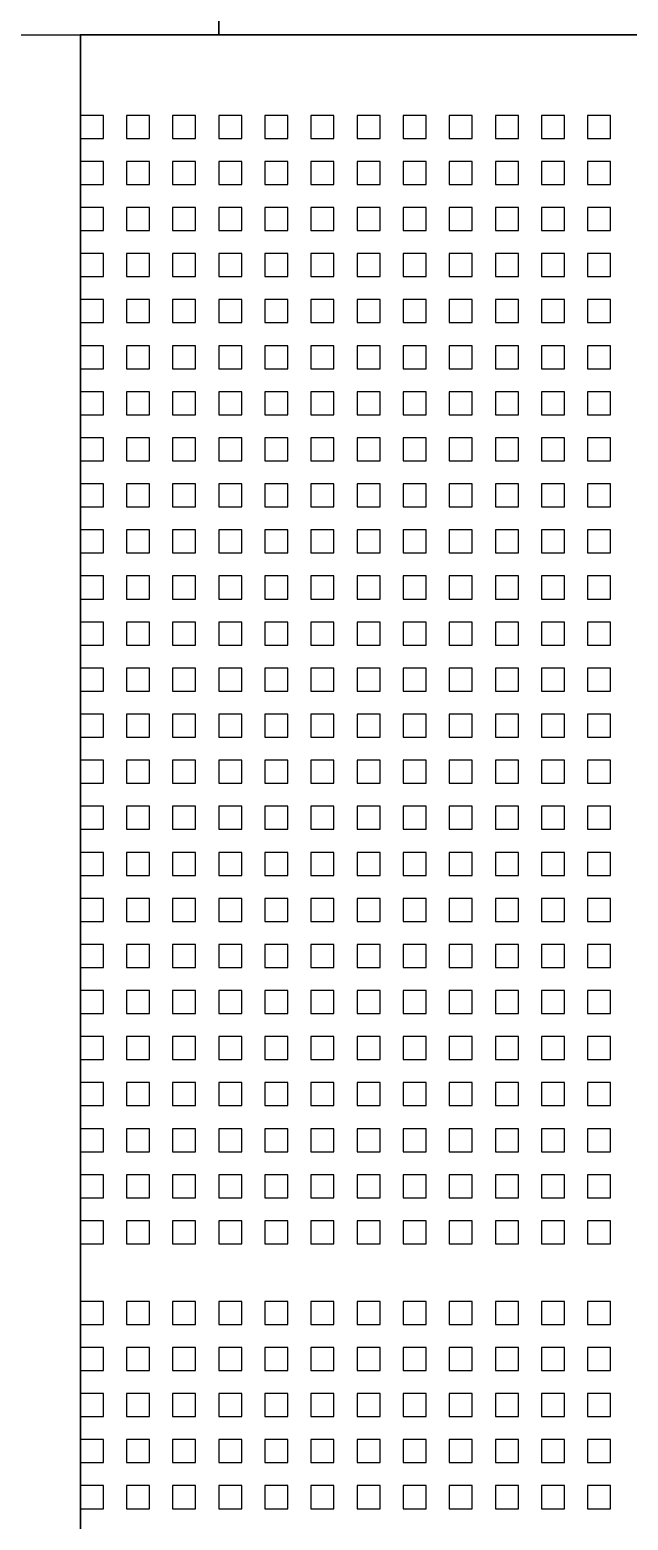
# Model space of a CAD drawing. Header units: millimetres. Extents: x 427 to 2444, y 137 to 817.
# Drawn here: x 1588.813 to 1588.839, y 289.1574 to 289.2222 of the extents above; entities that cross this region are included whole.
import ezdxf

# ---------------------------------------------------------------- set-up
doc = ezdxf.new("R2010")
doc.units = ezdxf.units.MM
for name, color, linetype in [('L10', 2, 'Continuous'), ('L114', 213, 'Continuous'), ('L241', 200, 'Continuous'), ('L31', 1, 'Continuous'), ('L70', 190, 'Continuous'), ('L72', 70, 'Continuous'), ('L73', 110, 'Continuous'), ('L74', 230, 'Continuous'), ('L75', 30, 'Continuous'), ('L76', 131, 'Continuous'), ('L98', 150, 'Continuous')]:
    doc.layers.add(name, color=color, linetype=linetype)

# ---------------------------------------------------------------- blocks, each defined once
blk = doc.blocks.new('HX8394_F_PAD')
at = {"layer": 'L10'}
blk.add_lwpolyline([(13.655998, 0.318498), (13.655998, 0.396502), (13.756002, 0.396502), (13.756002, 0.318498), (13.655998, 0.318498)], close=True, dxfattribs=at)
at = {"layer": 'L241'}
blk.add_lwpolyline([(13.656, 0.3185), (13.656, 0.3965), (13.756, 0.3965), (13.756, 0.3185), (13.656, 0.3185)], close=True, dxfattribs=at)
at = {"layer": 'L70'}
blk.add_lwpolyline([(13.656, 0.3185), (13.656, 0.3965), (13.756, 0.3965), (13.756, 0.3185), (13.656, 0.3185)], close=True, dxfattribs=at)
at = {"layer": 'L72'}
blk.add_lwpolyline([(13.656, 0.3185), (13.656, 0.3965), (13.756, 0.3965), (13.756, 0.3185), (13.656, 0.3185)], close=True, dxfattribs=at)
at = {"layer": 'L73'}
blk.add_lwpolyline([(13.656, 0.3185), (13.656, 0.3965), (13.756, 0.3965), (13.756, 0.3185), (13.656, 0.3185)], close=True, dxfattribs=at)
at = {"layer": 'L74'}
blk.add_lwpolyline([(13.656, 0.3185), (13.656, 0.3965), (13.756, 0.3965), (13.756, 0.3185), (13.656, 0.3185)], close=True, dxfattribs=at)
at = {"layer": 'L75'}
blk.add_lwpolyline([(13.656, 0.3185), (13.656, 0.3965), (13.756, 0.3965), (13.756, 0.3185), (13.656, 0.3185)], close=True, dxfattribs=at)
at = {"layer": 'L76'}
blk.add_lwpolyline([(13.656, 0.3185), (13.656, 0.3965), (13.756, 0.3965), (13.756, 0.3185), (13.656, 0.3185)], close=True, dxfattribs=at)
at = {"layer": 'L98'}
blk.add_lwpolyline([(13.655999, 0.318499), (13.655999, 0.396501), (13.756001, 0.396501), (13.756001, 0.318499), (13.655999, 0.318499)], close=True, dxfattribs=at)
blk = doc.blocks.new('AL_MARK_AUO')
at = {"layer": 'L31'}
for points in [[(0.077, 0.1605), (0.077, 0.1615), (0.078, 0.1615), (0.078, 0.1605), (0.077, 0.1605)], [(0.079, 0.1605), (0.079, 0.1615), (0.08, 0.1615), (0.08, 0.1605), (0.079, 0.1605)], [(0.081, 0.1605), (0.081, 0.1615), (0.082, 0.1615), (0.082, 0.1605), (0.081, 0.1605)], [(0.083, 0.1605), (0.083, 0.1615), (0.084, 0.1615), (0.084, 0.1605), (0.083, 0.1605)], [(0.085, 0.1605), (0.085, 0.1615), (0.086, 0.1615), (0.086, 0.1605), (0.085, 0.1605)], [(0.087, 0.1605), (0.087, 0.1615), (0.088, 0.1615), (0.088, 0.1605), (0.087, 0.1605)], [(0.089, 0.1605), (0.089, 0.1615), (0.09, 0.1615), (0.09, 0.1605), (0.089, 0.1605)], [(0.091, 0.1605), (0.091, 0.1615), (0.092, 0.1615), (0.092, 0.1605), (0.091, 0.1605)], [(0.093, 0.1605), (0.093, 0.1615), (0.094, 0.1615), (0.094, 0.1605), (0.093, 0.1605)], [(0.095, 0.1605), (0.095, 0.1615), (0.096, 0.1615), (0.096, 0.1605), (0.095, 0.1605)], [(0.097, 0.1605), (0.097, 0.1615), (0.098, 0.1615), (0.098, 0.1605), (0.097, 0.1605)], [(0.099, 0.1605), (0.099, 0.1615), (0.1, 0.1615), (0.1, 0.1605), (0.099, 0.1605)], [(0.077, 0.1585), (0.077, 0.1595), (0.078, 0.1595), (0.078, 0.1585), (0.077, 0.1585)], [(0.079, 0.1585), (0.079, 0.1595), (0.08, 0.1595), (0.08, 0.1585), (0.079, 0.1585)], [(0.081, 0.1585), (0.081, 0.1595), (0.082, 0.1595), (0.082, 0.1585), (0.081, 0.1585)], [(0.083, 0.1585), (0.083, 0.1595), (0.084, 0.1595), (0.084, 0.1585), (0.083, 0.1585)], [(0.085, 0.1585), (0.085, 0.1595), (0.086, 0.1595), (0.086, 0.1585), (0.085, 0.1585)], [(0.087, 0.1585), (0.087, 0.1595), (0.088, 0.1595), (0.088, 0.1585), (0.087, 0.1585)], [(0.089, 0.1585), (0.089, 0.1595), (0.09, 0.1595), (0.09, 0.1585), (0.089, 0.1585)], [(0.091, 0.1585), (0.091, 0.1595), (0.092, 0.1595), (0.092, 0.1585), (0.091, 0.1585)], [(0.093, 0.1585), (0.093, 0.1595), (0.094, 0.1595), (0.094, 0.1585), (0.093, 0.1585)], [(0.095, 0.1585), (0.095, 0.1595), (0.096, 0.1595), (0.096, 0.1585), (0.095, 0.1585)], [(0.097, 0.1585), (0.097, 0.1595), (0.098, 0.1595), (0.098, 0.1585), (0.097, 0.1585)], [(0.099, 0.1585), (0.099, 0.1595), (0.1, 0.1595), (0.1, 0.1585), (0.099, 0.1585)], [(0.077, 0.1565), (0.077, 0.1575), (0.078, 0.1575), (0.078, 0.1565), (0.077, 0.1565)], [(0.079, 0.1565), (0.079, 0.1575), (0.08, 0.1575), (0.08, 0.1565), (0.079, 0.1565)], [(0.081, 0.1565), (0.081, 0.1575), (0.082, 0.1575), (0.082, 0.1565), (0.081, 0.1565)], [(0.083, 0.1565), (0.083, 0.1575), (0.084, 0.1575), (0.084, 0.1565), (0.083, 0.1565)], [(0.085, 0.1565), (0.085, 0.1575), (0.086, 0.1575), (0.086, 0.1565), (0.085, 0.1565)], [(0.087, 0.1565), (0.087, 0.1575), (0.088, 0.1575), (0.088, 0.1565), (0.087, 0.1565)], [(0.089, 0.1565), (0.089, 0.1575), (0.09, 0.1575), (0.09, 0.1565), (0.089, 0.1565)], [(0.091, 0.1565), (0.091, 0.1575), (0.092, 0.1575), (0.092, 0.1565), (0.091, 0.1565)], [(0.093, 0.1565), (0.093, 0.1575), (0.094, 0.1575), (0.094, 0.1565), (0.093, 0.1565)], [(0.095, 0.1565), (0.095, 0.1575), (0.096, 0.1575), (0.096, 0.1565), (0.095, 0.1565)], [(0.097, 0.1565), (0.097, 0.1575), (0.098, 0.1575), (0.098, 0.1565), (0.097, 0.1565)], [(0.099, 0.1565), (0.099, 0.1575), (0.1, 0.1575), (0.1, 0.1565), (0.099, 0.1565)], [(0.077, 0.1545), (0.077, 0.1555), (0.078, 0.1555), (0.078, 0.1545), (0.077, 0.1545)], [(0.079, 0.1545), (0.079, 0.1555), (0.08, 0.1555), (0.08, 0.1545), (0.079, 0.1545)], [(0.081, 0.1545), (0.081, 0.1555), (0.082, 0.1555), (0.082, 0.1545), (0.081, 0.1545)], [(0.083, 0.1545), (0.083, 0.1555), (0.084, 0.1555), (0.084, 0.1545), (0.083, 0.1545)], [(0.085, 0.1545), (0.085, 0.1555), (0.086, 0.1555), (0.086, 0.1545), (0.085, 0.1545)], [(0.087, 0.1545), (0.087, 0.1555), (0.088, 0.1555), (0.088, 0.1545), (0.087, 0.1545)], [(0.089, 0.1545), (0.089, 0.1555), (0.09, 0.1555), (0.09, 0.1545), (0.089, 0.1545)], [(0.091, 0.1545), (0.091, 0.1555), (0.092, 0.1555), (0.092, 0.1545), (0.091, 0.1545)], [(0.093, 0.1545), (0.093, 0.1555), (0.094, 0.1555), (0.094, 0.1545), (0.093, 0.1545)], [(0.095, 0.1545), (0.095, 0.1555), (0.096, 0.1555), (0.096, 0.1545), (0.095, 0.1545)], [(0.097, 0.1545), (0.097, 0.1555), (0.098, 0.1555), (0.098, 0.1545), (0.097, 0.1545)], [(0.099, 0.1545), (0.099, 0.1555), (0.1, 0.1555), (0.1, 0.1545), (0.099, 0.1545)], [(0.077, 0.1525), (0.077, 0.1535), (0.078, 0.1535), (0.078, 0.1525), (0.077, 0.1525)], [(0.079, 0.1525), (0.079, 0.1535), (0.08, 0.1535), (0.08, 0.1525), (0.079, 0.1525)], [(0.081, 0.1525), (0.081, 0.1535), (0.082, 0.1535), (0.082, 0.1525), (0.081, 0.1525)], [(0.083, 0.1525), (0.083, 0.1535), (0.084, 0.1535), (0.084, 0.1525), (0.083, 0.1525)], [(0.085, 0.1525), (0.085, 0.1535), (0.086, 0.1535), (0.086, 0.1525), (0.085, 0.1525)], [(0.087, 0.1525), (0.087, 0.1535), (0.088, 0.1535), (0.088, 0.1525), (0.087, 0.1525)], [(0.089, 0.1525), (0.089, 0.1535), (0.09, 0.1535), (0.09, 0.1525), (0.089, 0.1525)], [(0.091, 0.1525), (0.091, 0.1535), (0.092, 0.1535), (0.092, 0.1525), (0.091, 0.1525)], [(0.093, 0.1525), (0.093, 0.1535), (0.094, 0.1535), (0.094, 0.1525), (0.093, 0.1525)], [(0.095, 0.1525), (0.095, 0.1535), (0.096, 0.1535), (0.096, 0.1525), (0.095, 0.1525)], [(0.097, 0.1525), (0.097, 0.1535), (0.098, 0.1535), (0.098, 0.1525), (0.097, 0.1525)], [(0.099, 0.1525), (0.099, 0.1535), (0.1, 0.1535), (0.1, 0.1525), (0.099, 0.1525)], [(0.077, 0.1505), (0.077, 0.1515), (0.078, 0.1515), (0.078, 0.1505), (0.077, 0.1505)], [(0.079, 0.1505), (0.079, 0.1515), (0.08, 0.1515), (0.08, 0.1505), (0.079, 0.1505)], [(0.081, 0.1505), (0.081, 0.1515), (0.082, 0.1515), (0.082, 0.1505), (0.081, 0.1505)], [(0.083, 0.1505), (0.083, 0.1515), (0.084, 0.1515), (0.084, 0.1505), (0.083, 0.1505)], [(0.085, 0.1505), (0.085, 0.1515), (0.086, 0.1515), (0.086, 0.1505), (0.085, 0.1505)], [(0.087, 0.1505), (0.087, 0.1515), (0.088, 0.1515), (0.088, 0.1505), (0.087, 0.1505)], [(0.089, 0.1505), (0.089, 0.1515), (0.09, 0.1515), (0.09, 0.1505), (0.089, 0.1505)], [(0.091, 0.1505), (0.091, 0.1515), (0.092, 0.1515), (0.092, 0.1505), (0.091, 0.1505)], [(0.093, 0.1505), (0.093, 0.1515), (0.094, 0.1515), (0.094, 0.1505), (0.093, 0.1505)], [(0.095, 0.1505), (0.095, 0.1515), (0.096, 0.1515), (0.096, 0.1505), (0.095, 0.1505)], [(0.097, 0.1505), (0.097, 0.1515), (0.098, 0.1515), (0.098, 0.1505), (0.097, 0.1505)], [(0.099, 0.1505), (0.099, 0.1515), (0.1, 0.1515), (0.1, 0.1505), (0.099, 0.1505)], [(0.077, 0.1485), (0.077, 0.1495), (0.078, 0.1495), (0.078, 0.1485), (0.077, 0.1485)], [(0.079, 0.1485), (0.079, 0.1495), (0.08, 0.1495), (0.08, 0.1485), (0.079, 0.1485)], [(0.081, 0.1485), (0.081, 0.1495), (0.082, 0.1495), (0.082, 0.1485), (0.081, 0.1485)], [(0.083, 0.1485), (0.083, 0.1495), (0.084, 0.1495), (0.084, 0.1485), (0.083, 0.1485)], [(0.085, 0.1485), (0.085, 0.1495), (0.086, 0.1495), (0.086, 0.1485), (0.085, 0.1485)], [(0.087, 0.1485), (0.087, 0.1495), (0.088, 0.1495), (0.088, 0.1485), (0.087, 0.1485)], [(0.089, 0.1485), (0.089, 0.1495), (0.09, 0.1495), (0.09, 0.1485), (0.089, 0.1485)], [(0.091, 0.1485), (0.091, 0.1495), (0.092, 0.1495), (0.092, 0.1485), (0.091, 0.1485)], [(0.093, 0.1485), (0.093, 0.1495), (0.094, 0.1495), (0.094, 0.1485), (0.093, 0.1485)], [(0.095, 0.1485), (0.095, 0.1495), (0.096, 0.1495), (0.096, 0.1485), (0.095, 0.1485)], [(0.097, 0.1485), (0.097, 0.1495), (0.098, 0.1495), (0.098, 0.1485), (0.097, 0.1485)], [(0.099, 0.1485), (0.099, 0.1495), (0.1, 0.1495), (0.1, 0.1485), (0.099, 0.1485)], [(0.077, 0.1465), (0.077, 0.1475), (0.078, 0.1475), (0.078, 0.1465), (0.077, 0.1465)], [(0.079, 0.1465), (0.079, 0.1475), (0.08, 0.1475), (0.08, 0.1465), (0.079, 0.1465)], [(0.081, 0.1465), (0.081, 0.1475), (0.082, 0.1475), (0.082, 0.1465), (0.081, 0.1465)], [(0.083, 0.1465), (0.083, 0.1475), (0.084, 0.1475), (0.084, 0.1465), (0.083, 0.1465)], [(0.085, 0.1465), (0.085, 0.1475), (0.086, 0.1475), (0.086, 0.1465), (0.085, 0.1465)], [(0.087, 0.1465), (0.087, 0.1475), (0.088, 0.1475), (0.088, 0.1465), (0.087, 0.1465)], [(0.089, 0.1465), (0.089, 0.1475), (0.09, 0.1475), (0.09, 0.1465), (0.089, 0.1465)], [(0.091, 0.1465), (0.091, 0.1475), (0.092, 0.1475), (0.092, 0.1465), (0.091, 0.1465)], [(0.093, 0.1465), (0.093, 0.1475), (0.094, 0.1475), (0.094, 0.1465), (0.093, 0.1465)], [(0.095, 0.1465), (0.095, 0.1475), (0.096, 0.1475), (0.096, 0.1465), (0.095, 0.1465)], [(0.097, 0.1465), (0.097, 0.1475), (0.098, 0.1475), (0.098, 0.1465), (0.097, 0.1465)], [(0.099, 0.1465), (0.099, 0.1475), (0.1, 0.1475), (0.1, 0.1465), (0.099, 0.1465)], [(0.077, 0.1445), (0.077, 0.1455), (0.078, 0.1455), (0.078, 0.1445), (0.077, 0.1445)], [(0.079, 0.1445), (0.079, 0.1455), (0.08, 0.1455), (0.08, 0.1445), (0.079, 0.1445)], [(0.081, 0.1445), (0.081, 0.1455), (0.082, 0.1455), (0.082, 0.1445), (0.081, 0.1445)], [(0.083, 0.1445), (0.083, 0.1455), (0.084, 0.1455), (0.084, 0.1445), (0.083, 0.1445)], [(0.085, 0.1445), (0.085, 0.1455), (0.086, 0.1455), (0.086, 0.1445), (0.085, 0.1445)], [(0.087, 0.1445), (0.087, 0.1455), (0.088, 0.1455), (0.088, 0.1445), (0.087, 0.1445)], [(0.089, 0.1445), (0.089, 0.1455), (0.09, 0.1455), (0.09, 0.1445), (0.089, 0.1445)], [(0.091, 0.1445), (0.091, 0.1455), (0.092, 0.1455), (0.092, 0.1445), (0.091, 0.1445)], [(0.093, 0.1445), (0.093, 0.1455), (0.094, 0.1455), (0.094, 0.1445), (0.093, 0.1445)], [(0.095, 0.1445), (0.095, 0.1455), (0.096, 0.1455), (0.096, 0.1445), (0.095, 0.1445)], [(0.097, 0.1445), (0.097, 0.1455), (0.098, 0.1455), (0.098, 0.1445), (0.097, 0.1445)], [(0.099, 0.1445), (0.099, 0.1455), (0.1, 0.1455), (0.1, 0.1445), (0.099, 0.1445)], [(0.077, 0.1425), (0.077, 0.1435), (0.078, 0.1435), (0.078, 0.1425), (0.077, 0.1425)], [(0.079, 0.1425), (0.079, 0.1435), (0.08, 0.1435), (0.08, 0.1425), (0.079, 0.1425)], [(0.081, 0.1425), (0.081, 0.1435), (0.082, 0.1435), (0.082, 0.1425), (0.081, 0.1425)], [(0.083, 0.1425), (0.083, 0.1435), (0.084, 0.1435), (0.084, 0.1425), (0.083, 0.1425)], [(0.085, 0.1425), (0.085, 0.1435), (0.086, 0.1435), (0.086, 0.1425), (0.085, 0.1425)], [(0.087, 0.1425), (0.087, 0.1435), (0.088, 0.1435), (0.088, 0.1425), (0.087, 0.1425)], [(0.089, 0.1425), (0.089, 0.1435), (0.09, 0.1435), (0.09, 0.1425), (0.089, 0.1425)], [(0.091, 0.1425), (0.091, 0.1435), (0.092, 0.1435), (0.092, 0.1425), (0.091, 0.1425)], [(0.093, 0.1425), (0.093, 0.1435), (0.094, 0.1435), (0.094, 0.1425), (0.093, 0.1425)], [(0.095, 0.1425), (0.095, 0.1435), (0.096, 0.1435), (0.096, 0.1425), (0.095, 0.1425)], [(0.097, 0.1425), (0.097, 0.1435), (0.098, 0.1435), (0.098, 0.1425), (0.097, 0.1425)], [(0.099, 0.1425), (0.099, 0.1435), (0.1, 0.1435), (0.1, 0.1425), (0.099, 0.1425)], [(0.077, 0.1405), (0.077, 0.1415), (0.078, 0.1415), (0.078, 0.1405), (0.077, 0.1405)], [(0.079, 0.1405), (0.079, 0.1415), (0.08, 0.1415), (0.08, 0.1405), (0.079, 0.1405)], [(0.081, 0.1405), (0.081, 0.1415), (0.082, 0.1415), (0.082, 0.1405), (0.081, 0.1405)], [(0.083, 0.1405), (0.083, 0.1415), (0.084, 0.1415), (0.084, 0.1405), (0.083, 0.1405)], [(0.085, 0.1405), (0.085, 0.1415), (0.086, 0.1415), (0.086, 0.1405), (0.085, 0.1405)], [(0.087, 0.1405), (0.087, 0.1415), (0.088, 0.1415), (0.088, 0.1405), (0.087, 0.1405)], [(0.089, 0.1405), (0.089, 0.1415), (0.09, 0.1415), (0.09, 0.1405), (0.089, 0.1405)], [(0.091, 0.1405), (0.091, 0.1415), (0.092, 0.1415), (0.092, 0.1405), (0.091, 0.1405)], [(0.093, 0.1405), (0.093, 0.1415), (0.094, 0.1415), (0.094, 0.1405), (0.093, 0.1405)], [(0.095, 0.1405), (0.095, 0.1415), (0.096, 0.1415), (0.096, 0.1405), (0.095, 0.1405)], [(0.097, 0.1405), (0.097, 0.1415), (0.098, 0.1415), (0.098, 0.1405), (0.097, 0.1405)], [(0.099, 0.1405), (0.099, 0.1415), (0.1, 0.1415), (0.1, 0.1405), (0.099, 0.1405)], [(0.077, 0.1385), (0.077, 0.1395), (0.078, 0.1395), (0.078, 0.1385), (0.077, 0.1385)], [(0.079, 0.1385), (0.079, 0.1395), (0.08, 0.1395), (0.08, 0.1385), (0.079, 0.1385)], [(0.081, 0.1385), (0.081, 0.1395), (0.082, 0.1395), (0.082, 0.1385), (0.081, 0.1385)], [(0.083, 0.1385), (0.083, 0.1395), (0.084, 0.1395), (0.084, 0.1385), (0.083, 0.1385)], [(0.085, 0.1385), (0.085, 0.1395), (0.086, 0.1395), (0.086, 0.1385), (0.085, 0.1385)], [(0.087, 0.1385), (0.087, 0.1395), (0.088, 0.1395), (0.088, 0.1385), (0.087, 0.1385)], [(0.089, 0.1385), (0.089, 0.1395), (0.09, 0.1395), (0.09, 0.1385), (0.089, 0.1385)], [(0.091, 0.1385), (0.091, 0.1395), (0.092, 0.1395), (0.092, 0.1385), (0.091, 0.1385)], [(0.093, 0.1385), (0.093, 0.1395), (0.094, 0.1395), (0.094, 0.1385), (0.093, 0.1385)], [(0.095, 0.1385), (0.095, 0.1395), (0.096, 0.1395), (0.096, 0.1385), (0.095, 0.1385)], [(0.097, 0.1385), (0.097, 0.1395), (0.098, 0.1395), (0.098, 0.1385), (0.097, 0.1385)], [(0.099, 0.1385), (0.099, 0.1395), (0.1, 0.1395), (0.1, 0.1385), (0.099, 0.1385)], [(0.077, 0.1365), (0.077, 0.1375), (0.078, 0.1375), (0.078, 0.1365), (0.077, 0.1365)], [(0.079, 0.1365), (0.079, 0.1375), (0.08, 0.1375), (0.08, 0.1365), (0.079, 0.1365)], [(0.081, 0.1365), (0.081, 0.1375), (0.082, 0.1375), (0.082, 0.1365), (0.081, 0.1365)], [(0.083, 0.1365), (0.083, 0.1375), (0.084, 0.1375), (0.084, 0.1365), (0.083, 0.1365)], [(0.085, 0.1365), (0.085, 0.1375), (0.086, 0.1375), (0.086, 0.1365), (0.085, 0.1365)], [(0.087, 0.1365), (0.087, 0.1375), (0.088, 0.1375), (0.088, 0.1365), (0.087, 0.1365)], [(0.089, 0.1365), (0.089, 0.1375), (0.09, 0.1375), (0.09, 0.1365), (0.089, 0.1365)], [(0.091, 0.1365), (0.091, 0.1375), (0.092, 0.1375), (0.092, 0.1365), (0.091, 0.1365)], [(0.093, 0.1365), (0.093, 0.1375), (0.094, 0.1375), (0.094, 0.1365), (0.093, 0.1365)], [(0.095, 0.1365), (0.095, 0.1375), (0.096, 0.1375), (0.096, 0.1365), (0.095, 0.1365)], [(0.097, 0.1365), (0.097, 0.1375), (0.098, 0.1375), (0.098, 0.1365), (0.097, 0.1365)], [(0.099, 0.1365), (0.099, 0.1375), (0.1, 0.1375), (0.1, 0.1365), (0.099, 0.1365)], [(0.077, 0.1345), (0.077, 0.1355), (0.078, 0.1355), (0.078, 0.1345), (0.077, 0.1345)], [(0.079, 0.1345), (0.079, 0.1355), (0.08, 0.1355), (0.08, 0.1345), (0.079, 0.1345)], [(0.081, 0.1345), (0.081, 0.1355), (0.082, 0.1355), (0.082, 0.1345), (0.081, 0.1345)], [(0.083, 0.1345), (0.083, 0.1355), (0.084, 0.1355), (0.084, 0.1345), (0.083, 0.1345)], [(0.085, 0.1345), (0.085, 0.1355), (0.086, 0.1355), (0.086, 0.1345), (0.085, 0.1345)], [(0.087, 0.1345), (0.087, 0.1355), (0.088, 0.1355), (0.088, 0.1345), (0.087, 0.1345)], [(0.089, 0.1345), (0.089, 0.1355), (0.09, 0.1355), (0.09, 0.1345), (0.089, 0.1345)], [(0.091, 0.1345), (0.091, 0.1355), (0.092, 0.1355), (0.092, 0.1345), (0.091, 0.1345)], [(0.093, 0.1345), (0.093, 0.1355), (0.094, 0.1355), (0.094, 0.1345), (0.093, 0.1345)], [(0.095, 0.1345), (0.095, 0.1355), (0.096, 0.1355), (0.096, 0.1345), (0.095, 0.1345)], [(0.097, 0.1345), (0.097, 0.1355), (0.098, 0.1355), (0.098, 0.1345), (0.097, 0.1345)], [(0.099, 0.1345), (0.099, 0.1355), (0.1, 0.1355), (0.1, 0.1345), (0.099, 0.1345)], [(0.077, 0.1325), (0.077, 0.1335), (0.078, 0.1335), (0.078, 0.1325), (0.077, 0.1325)], [(0.079, 0.1325), (0.079, 0.1335), (0.08, 0.1335), (0.08, 0.1325), (0.079, 0.1325)], [(0.081, 0.1325), (0.081, 0.1335), (0.082, 0.1335), (0.082, 0.1325), (0.081, 0.1325)], [(0.083, 0.1325), (0.083, 0.1335), (0.084, 0.1335), (0.084, 0.1325), (0.083, 0.1325)], [(0.085, 0.1325), (0.085, 0.1335), (0.086, 0.1335), (0.086, 0.1325), (0.085, 0.1325)], [(0.087, 0.1325), (0.087, 0.1335), (0.088, 0.1335), (0.088, 0.1325), (0.087, 0.1325)], [(0.089, 0.1325), (0.089, 0.1335), (0.09, 0.1335), (0.09, 0.1325), (0.089, 0.1325)], [(0.091, 0.1325), (0.091, 0.1335), (0.092, 0.1335), (0.092, 0.1325), (0.091, 0.1325)], [(0.093, 0.1325), (0.093, 0.1335), (0.094, 0.1335), (0.094, 0.1325), (0.093, 0.1325)], [(0.095, 0.1325), (0.095, 0.1335), (0.096, 0.1335), (0.096, 0.1325), (0.095, 0.1325)], [(0.097, 0.1325), (0.097, 0.1335), (0.098, 0.1335), (0.098, 0.1325), (0.097, 0.1325)], [(0.099, 0.1325), (0.099, 0.1335), (0.1, 0.1335), (0.1, 0.1325), (0.099, 0.1325)], [(0.077, 0.1305), (0.077, 0.1315), (0.078, 0.1315), (0.078, 0.1305), (0.077, 0.1305)], [(0.079, 0.1305), (0.079, 0.1315), (0.08, 0.1315), (0.08, 0.1305), (0.079, 0.1305)], [(0.081, 0.1305), (0.081, 0.1315), (0.082, 0.1315), (0.082, 0.1305), (0.081, 0.1305)], [(0.083, 0.1305), (0.083, 0.1315), (0.084, 0.1315), (0.084, 0.1305), (0.083, 0.1305)], [(0.085, 0.1305), (0.085, 0.1315), (0.086, 0.1315), (0.086, 0.1305), (0.085, 0.1305)], [(0.087, 0.1305), (0.087, 0.1315), (0.088, 0.1315), (0.088, 0.1305), (0.087, 0.1305)], [(0.089, 0.1305), (0.089, 0.1315), (0.09, 0.1315), (0.09, 0.1305), (0.089, 0.1305)], [(0.091, 0.1305), (0.091, 0.1315), (0.092, 0.1315), (0.092, 0.1305), (0.091, 0.1305)], [(0.093, 0.1305), (0.093, 0.1315), (0.094, 0.1315), (0.094, 0.1305), (0.093, 0.1305)], [(0.095, 0.1305), (0.095, 0.1315), (0.096, 0.1315), (0.096, 0.1305), (0.095, 0.1305)], [(0.097, 0.1305), (0.097, 0.1315), (0.098, 0.1315), (0.098, 0.1305), (0.097, 0.1305)], [(0.099, 0.1305), (0.099, 0.1315), (0.1, 0.1315), (0.1, 0.1305), (0.099, 0.1305)], [(0.077, 0.1285), (0.077, 0.1295), (0.078, 0.1295), (0.078, 0.1285), (0.077, 0.1285)], [(0.079, 0.1285), (0.079, 0.1295), (0.08, 0.1295), (0.08, 0.1285), (0.079, 0.1285)], [(0.081, 0.1285), (0.081, 0.1295), (0.082, 0.1295), (0.082, 0.1285), (0.081, 0.1285)], [(0.083, 0.1285), (0.083, 0.1295), (0.084, 0.1295), (0.084, 0.1285), (0.083, 0.1285)], [(0.085, 0.1285), (0.085, 0.1295), (0.086, 0.1295), (0.086, 0.1285), (0.085, 0.1285)], [(0.087, 0.1285), (0.087, 0.1295), (0.088, 0.1295), (0.088, 0.1285), (0.087, 0.1285)], [(0.089, 0.1285), (0.089, 0.1295), (0.09, 0.1295), (0.09, 0.1285), (0.089, 0.1285)], [(0.091, 0.1285), (0.091, 0.1295), (0.092, 0.1295), (0.092, 0.1285), (0.091, 0.1285)], [(0.093, 0.1285), (0.093, 0.1295), (0.094, 0.1295), (0.094, 0.1285), (0.093, 0.1285)], [(0.095, 0.1285), (0.095, 0.1295), (0.096, 0.1295), (0.096, 0.1285), (0.095, 0.1285)], [(0.097, 0.1285), (0.097, 0.1295), (0.098, 0.1295), (0.098, 0.1285), (0.097, 0.1285)], [(0.099, 0.1285), (0.099, 0.1295), (0.1, 0.1295), (0.1, 0.1285), (0.099, 0.1285)], [(0.077, 0.1265), (0.077, 0.1275), (0.078, 0.1275), (0.078, 0.1265), (0.077, 0.1265)], [(0.079, 0.1265), (0.079, 0.1275), (0.08, 0.1275), (0.08, 0.1265), (0.079, 0.1265)], [(0.081, 0.1265), (0.081, 0.1275), (0.082, 0.1275), (0.082, 0.1265), (0.081, 0.1265)], [(0.083, 0.1265), (0.083, 0.1275), (0.084, 0.1275), (0.084, 0.1265), (0.083, 0.1265)], [(0.085, 0.1265), (0.085, 0.1275), (0.086, 0.1275), (0.086, 0.1265), (0.085, 0.1265)], [(0.087, 0.1265), (0.087, 0.1275), (0.088, 0.1275), (0.088, 0.1265), (0.087, 0.1265)], [(0.089, 0.1265), (0.089, 0.1275), (0.09, 0.1275), (0.09, 0.1265), (0.089, 0.1265)], [(0.091, 0.1265), (0.091, 0.1275), (0.092, 0.1275), (0.092, 0.1265), (0.091, 0.1265)], [(0.093, 0.1265), (0.093, 0.1275), (0.094, 0.1275), (0.094, 0.1265), (0.093, 0.1265)], [(0.095, 0.1265), (0.095, 0.1275), (0.096, 0.1275), (0.096, 0.1265), (0.095, 0.1265)], [(0.097, 0.1265), (0.097, 0.1275), (0.098, 0.1275), (0.098, 0.1265), (0.097, 0.1265)], [(0.099, 0.1265), (0.099, 0.1275), (0.1, 0.1275), (0.1, 0.1265), (0.099, 0.1265)], [(0.077, 0.1245), (0.077, 0.1255), (0.078, 0.1255), (0.078, 0.1245), (0.077, 0.1245)], [(0.079, 0.1245), (0.079, 0.1255), (0.08, 0.1255), (0.08, 0.1245), (0.079, 0.1245)], [(0.081, 0.1245), (0.081, 0.1255), (0.082, 0.1255), (0.082, 0.1245), (0.081, 0.1245)], [(0.083, 0.1245), (0.083, 0.1255), (0.084, 0.1255), (0.084, 0.1245), (0.083, 0.1245)], [(0.085, 0.1245), (0.085, 0.1255), (0.086, 0.1255), (0.086, 0.1245), (0.085, 0.1245)], [(0.087, 0.1245), (0.087, 0.1255), (0.088, 0.1255), (0.088, 0.1245), (0.087, 0.1245)], [(0.089, 0.1245), (0.089, 0.1255), (0.09, 0.1255), (0.09, 0.1245), (0.089, 0.1245)], [(0.091, 0.1245), (0.091, 0.1255), (0.092, 0.1255), (0.092, 0.1245), (0.091, 0.1245)], [(0.093, 0.1245), (0.093, 0.1255), (0.094, 0.1255), (0.094, 0.1245), (0.093, 0.1245)], [(0.095, 0.1245), (0.095, 0.1255), (0.096, 0.1255), (0.096, 0.1245), (0.095, 0.1245)], [(0.097, 0.1245), (0.097, 0.1255), (0.098, 0.1255), (0.098, 0.1245), (0.097, 0.1245)], [(0.099, 0.1245), (0.099, 0.1255), (0.1, 0.1255), (0.1, 0.1245), (0.099, 0.1245)], [(0.077, 0.1225), (0.077, 0.1235), (0.078, 0.1235), (0.078, 0.1225), (0.077, 0.1225)], [(0.079, 0.1225), (0.079, 0.1235), (0.08, 0.1235), (0.08, 0.1225), (0.079, 0.1225)], [(0.081, 0.1225), (0.081, 0.1235), (0.082, 0.1235), (0.082, 0.1225), (0.081, 0.1225)], [(0.083, 0.1225), (0.083, 0.1235), (0.084, 0.1235), (0.084, 0.1225), (0.083, 0.1225)], [(0.085, 0.1225), (0.085, 0.1235), (0.086, 0.1235), (0.086, 0.1225), (0.085, 0.1225)], [(0.087, 0.1225), (0.087, 0.1235), (0.088, 0.1235), (0.088, 0.1225), (0.087, 0.1225)], [(0.089, 0.1225), (0.089, 0.1235), (0.09, 0.1235), (0.09, 0.1225), (0.089, 0.1225)], [(0.091, 0.1225), (0.091, 0.1235), (0.092, 0.1235), (0.092, 0.1225), (0.091, 0.1225)], [(0.093, 0.1225), (0.093, 0.1235), (0.094, 0.1235), (0.094, 0.1225), (0.093, 0.1225)], [(0.095, 0.1225), (0.095, 0.1235), (0.096, 0.1235), (0.096, 0.1225), (0.095, 0.1225)], [(0.097, 0.1225), (0.097, 0.1235), (0.098, 0.1235), (0.098, 0.1225), (0.097, 0.1225)], [(0.099, 0.1225), (0.099, 0.1235), (0.1, 0.1235), (0.1, 0.1225), (0.099, 0.1225)], [(0.077, 0.1205), (0.077, 0.1215), (0.078, 0.1215), (0.078, 0.1205), (0.077, 0.1205)], [(0.079, 0.1205), (0.079, 0.1215), (0.08, 0.1215), (0.08, 0.1205), (0.079, 0.1205)], [(0.081, 0.1205), (0.081, 0.1215), (0.082, 0.1215), (0.082, 0.1205), (0.081, 0.1205)], [(0.083, 0.1205), (0.083, 0.1215), (0.084, 0.1215), (0.084, 0.1205), (0.083, 0.1205)], [(0.085, 0.1205), (0.085, 0.1215), (0.086, 0.1215), (0.086, 0.1205), (0.085, 0.1205)], [(0.087, 0.1205), (0.087, 0.1215), (0.088, 0.1215), (0.088, 0.1205), (0.087, 0.1205)], [(0.089, 0.1205), (0.089, 0.1215), (0.09, 0.1215), (0.09, 0.1205), (0.089, 0.1205)], [(0.091, 0.1205), (0.091, 0.1215), (0.092, 0.1215), (0.092, 0.1205), (0.091, 0.1205)], [(0.093, 0.1205), (0.093, 0.1215), (0.094, 0.1215), (0.094, 0.1205), (0.093, 0.1205)], [(0.095, 0.1205), (0.095, 0.1215), (0.096, 0.1215), (0.096, 0.1205), (0.095, 0.1205)], [(0.097, 0.1205), (0.097, 0.1215), (0.098, 0.1215), (0.098, 0.1205), (0.097, 0.1205)], [(0.099, 0.1205), (0.099, 0.1215), (0.1, 0.1215), (0.1, 0.1205), (0.099, 0.1205)], [(0.077, 0.1185), (0.077, 0.1195), (0.078, 0.1195), (0.078, 0.1185), (0.077, 0.1185)], [(0.079, 0.1185), (0.079, 0.1195), (0.08, 0.1195), (0.08, 0.1185), (0.079, 0.1185)], [(0.081, 0.1185), (0.081, 0.1195), (0.082, 0.1195), (0.082, 0.1185), (0.081, 0.1185)], [(0.083, 0.1185), (0.083, 0.1195), (0.084, 0.1195), (0.084, 0.1185), (0.083, 0.1185)], [(0.085, 0.1185), (0.085, 0.1195), (0.086, 0.1195), (0.086, 0.1185), (0.085, 0.1185)], [(0.087, 0.1185), (0.087, 0.1195), (0.088, 0.1195), (0.088, 0.1185), (0.087, 0.1185)], [(0.089, 0.1185), (0.089, 0.1195), (0.09, 0.1195), (0.09, 0.1185), (0.089, 0.1185)], [(0.091, 0.1185), (0.091, 0.1195), (0.092, 0.1195), (0.092, 0.1185), (0.091, 0.1185)], [(0.093, 0.1185), (0.093, 0.1195), (0.094, 0.1195), (0.094, 0.1185), (0.093, 0.1185)], [(0.095, 0.1185), (0.095, 0.1195), (0.096, 0.1195), (0.096, 0.1185), (0.095, 0.1185)], [(0.097, 0.1185), (0.097, 0.1195), (0.098, 0.1195), (0.098, 0.1185), (0.097, 0.1185)], [(0.099, 0.1185), (0.099, 0.1195), (0.1, 0.1195), (0.1, 0.1185), (0.099, 0.1185)], [(0.077, 0.1165), (0.077, 0.1175), (0.078, 0.1175), (0.078, 0.1165), (0.077, 0.1165)], [(0.079, 0.1165), (0.079, 0.1175), (0.08, 0.1175), (0.08, 0.1165), (0.079, 0.1165)], [(0.081, 0.1165), (0.081, 0.1175), (0.082, 0.1175), (0.082, 0.1165), (0.081, 0.1165)], [(0.083, 0.1165), (0.083, 0.1175), (0.084, 0.1175), (0.084, 0.1165), (0.083, 0.1165)], [(0.085, 0.1165), (0.085, 0.1175), (0.086, 0.1175), (0.086, 0.1165), (0.085, 0.1165)], [(0.087, 0.1165), (0.087, 0.1175), (0.088, 0.1175), (0.088, 0.1165), (0.087, 0.1165)], [(0.089, 0.1165), (0.089, 0.1175), (0.09, 0.1175), (0.09, 0.1165), (0.089, 0.1165)], [(0.091, 0.1165), (0.091, 0.1175), (0.092, 0.1175), (0.092, 0.1165), (0.091, 0.1165)], [(0.093, 0.1165), (0.093, 0.1175), (0.094, 0.1175), (0.094, 0.1165), (0.093, 0.1165)], [(0.095, 0.1165), (0.095, 0.1175), (0.096, 0.1175), (0.096, 0.1165), (0.095, 0.1165)], [(0.097, 0.1165), (0.097, 0.1175), (0.098, 0.1175), (0.098, 0.1165), (0.097, 0.1165)], [(0.099, 0.1165), (0.099, 0.1175), (0.1, 0.1175), (0.1, 0.1165), (0.099, 0.1165)], [(0.077, 0.1145), (0.077, 0.1155), (0.078, 0.1155), (0.078, 0.1145), (0.077, 0.1145)], [(0.079, 0.1145), (0.079, 0.1155), (0.08, 0.1155), (0.08, 0.1145), (0.079, 0.1145)], [(0.081, 0.1145), (0.081, 0.1155), (0.082, 0.1155), (0.082, 0.1145), (0.081, 0.1145)], [(0.083, 0.1145), (0.083, 0.1155), (0.084, 0.1155), (0.084, 0.1145), (0.083, 0.1145)], [(0.085, 0.1145), (0.085, 0.1155), (0.086, 0.1155), (0.086, 0.1145), (0.085, 0.1145)], [(0.087, 0.1145), (0.087, 0.1155), (0.088, 0.1155), (0.088, 0.1145), (0.087, 0.1145)], [(0.089, 0.1145), (0.089, 0.1155), (0.09, 0.1155), (0.09, 0.1145), (0.089, 0.1145)], [(0.091, 0.1145), (0.091, 0.1155), (0.092, 0.1155), (0.092, 0.1145), (0.091, 0.1145)], [(0.093, 0.1145), (0.093, 0.1155), (0.094, 0.1155), (0.094, 0.1145), (0.093, 0.1145)], [(0.095, 0.1145), (0.095, 0.1155), (0.096, 0.1155), (0.096, 0.1145), (0.095, 0.1145)], [(0.097, 0.1145), (0.097, 0.1155), (0.098, 0.1155), (0.098, 0.1145), (0.097, 0.1145)], [(0.099, 0.1145), (0.099, 0.1155), (0.1, 0.1155), (0.1, 0.1145), (0.099, 0.1145)], [(0.077, 0.1125), (0.077, 0.1135), (0.078, 0.1135), (0.078, 0.1125), (0.077, 0.1125)], [(0.079, 0.1125), (0.079, 0.1135), (0.08, 0.1135), (0.08, 0.1125), (0.079, 0.1125)], [(0.081, 0.1125), (0.081, 0.1135), (0.082, 0.1135), (0.082, 0.1125), (0.081, 0.1125)], [(0.083, 0.1125), (0.083, 0.1135), (0.084, 0.1135), (0.084, 0.1125), (0.083, 0.1125)], [(0.085, 0.1125), (0.085, 0.1135), (0.086, 0.1135), (0.086, 0.1125), (0.085, 0.1125)], [(0.087, 0.1125), (0.087, 0.1135), (0.088, 0.1135), (0.088, 0.1125), (0.087, 0.1125)], [(0.089, 0.1125), (0.089, 0.1135), (0.09, 0.1135), (0.09, 0.1125), (0.089, 0.1125)], [(0.091, 0.1125), (0.091, 0.1135), (0.092, 0.1135), (0.092, 0.1125), (0.091, 0.1125)], [(0.093, 0.1125), (0.093, 0.1135), (0.094, 0.1135), (0.094, 0.1125), (0.093, 0.1125)], [(0.095, 0.1125), (0.095, 0.1135), (0.096, 0.1135), (0.096, 0.1125), (0.095, 0.1125)], [(0.097, 0.1125), (0.097, 0.1135), (0.098, 0.1135), (0.098, 0.1125), (0.097, 0.1125)], [(0.099, 0.1125), (0.099, 0.1135), (0.1, 0.1135), (0.1, 0.1125), (0.099, 0.1125)], [(0.077, 0.109), (0.077, 0.11), (0.078, 0.11), (0.078, 0.109), (0.077, 0.109)], [(0.079, 0.109), (0.079, 0.11), (0.08, 0.11), (0.08, 0.109), (0.079, 0.109)], [(0.081, 0.109), (0.081, 0.11), (0.082, 0.11), (0.082, 0.109), (0.081, 0.109)], [(0.083, 0.109), (0.083, 0.11), (0.084, 0.11), (0.084, 0.109), (0.083, 0.109)], [(0.085, 0.109), (0.085, 0.11), (0.086, 0.11), (0.086, 0.109), (0.085, 0.109)], [(0.087, 0.109), (0.087, 0.11), (0.088, 0.11), (0.088, 0.109), (0.087, 0.109)], [(0.089, 0.109), (0.089, 0.11), (0.09, 0.11), (0.09, 0.109), (0.089, 0.109)], [(0.091, 0.109), (0.091, 0.11), (0.092, 0.11), (0.092, 0.109), (0.091, 0.109)], [(0.093, 0.109), (0.093, 0.11), (0.094, 0.11), (0.094, 0.109), (0.093, 0.109)], [(0.095, 0.109), (0.095, 0.11), (0.096, 0.11), (0.096, 0.109), (0.095, 0.109)], [(0.097, 0.109), (0.097, 0.11), (0.098, 0.11), (0.098, 0.109), (0.097, 0.109)], [(0.099, 0.109), (0.099, 0.11), (0.1, 0.11), (0.1, 0.109), (0.099, 0.109)], [(0.077, 0.107), (0.077, 0.108), (0.078, 0.108), (0.078, 0.107), (0.077, 0.107)], [(0.079, 0.107), (0.079, 0.108), (0.08, 0.108), (0.08, 0.107), (0.079, 0.107)], [(0.081, 0.107), (0.081, 0.108), (0.082, 0.108), (0.082, 0.107), (0.081, 0.107)], [(0.083, 0.107), (0.083, 0.108), (0.084, 0.108), (0.084, 0.107), (0.083, 0.107)], [(0.085, 0.107), (0.085, 0.108), (0.086, 0.108), (0.086, 0.107), (0.085, 0.107)], [(0.087, 0.107), (0.087, 0.108), (0.088, 0.108), (0.088, 0.107), (0.087, 0.107)], [(0.089, 0.107), (0.089, 0.108), (0.09, 0.108), (0.09, 0.107), (0.089, 0.107)], [(0.091, 0.107), (0.091, 0.108), (0.092, 0.108), (0.092, 0.107), (0.091, 0.107)], [(0.093, 0.107), (0.093, 0.108), (0.094, 0.108), (0.094, 0.107), (0.093, 0.107)], [(0.095, 0.107), (0.095, 0.108), (0.096, 0.108), (0.096, 0.107), (0.095, 0.107)], [(0.097, 0.107), (0.097, 0.108), (0.098, 0.108), (0.098, 0.107), (0.097, 0.107)], [(0.099, 0.107), (0.099, 0.108), (0.1, 0.108), (0.1, 0.107), (0.099, 0.107)], [(0.077, 0.105), (0.077, 0.106), (0.078, 0.106), (0.078, 0.105), (0.077, 0.105)], [(0.079, 0.105), (0.079, 0.106), (0.08, 0.106), (0.08, 0.105), (0.079, 0.105)], [(0.081, 0.105), (0.081, 0.106), (0.082, 0.106), (0.082, 0.105), (0.081, 0.105)], [(0.083, 0.105), (0.083, 0.106), (0.084, 0.106), (0.084, 0.105), (0.083, 0.105)], [(0.085, 0.105), (0.085, 0.106), (0.086, 0.106), (0.086, 0.105), (0.085, 0.105)], [(0.087, 0.105), (0.087, 0.106), (0.088, 0.106), (0.088, 0.105), (0.087, 0.105)], [(0.089, 0.105), (0.089, 0.106), (0.09, 0.106), (0.09, 0.105), (0.089, 0.105)], [(0.091, 0.105), (0.091, 0.106), (0.092, 0.106), (0.092, 0.105), (0.091, 0.105)], [(0.093, 0.105), (0.093, 0.106), (0.094, 0.106), (0.094, 0.105), (0.093, 0.105)], [(0.095, 0.105), (0.095, 0.106), (0.096, 0.106), (0.096, 0.105), (0.095, 0.105)], [(0.097, 0.105), (0.097, 0.106), (0.098, 0.106), (0.098, 0.105), (0.097, 0.105)], [(0.099, 0.105), (0.099, 0.106), (0.1, 0.106), (0.1, 0.105), (0.099, 0.105)], [(0.077, 0.103), (0.077, 0.104), (0.078, 0.104), (0.078, 0.103), (0.077, 0.103)], [(0.079, 0.103), (0.079, 0.104), (0.08, 0.104), (0.08, 0.103), (0.079, 0.103)], [(0.081, 0.103), (0.081, 0.104), (0.082, 0.104), (0.082, 0.103), (0.081, 0.103)], [(0.083, 0.103), (0.083, 0.104), (0.084, 0.104), (0.084, 0.103), (0.083, 0.103)], [(0.085, 0.103), (0.085, 0.104), (0.086, 0.104), (0.086, 0.103), (0.085, 0.103)], [(0.087, 0.103), (0.087, 0.104), (0.088, 0.104), (0.088, 0.103), (0.087, 0.103)], [(0.089, 0.103), (0.089, 0.104), (0.09, 0.104), (0.09, 0.103), (0.089, 0.103)], [(0.091, 0.103), (0.091, 0.104), (0.092, 0.104), (0.092, 0.103), (0.091, 0.103)], [(0.093, 0.103), (0.093, 0.104), (0.094, 0.104), (0.094, 0.103), (0.093, 0.103)], [(0.095, 0.103), (0.095, 0.104), (0.096, 0.104), (0.096, 0.103), (0.095, 0.103)], [(0.097, 0.103), (0.097, 0.104), (0.098, 0.104), (0.098, 0.103), (0.097, 0.103)], [(0.099, 0.103), (0.099, 0.104), (0.1, 0.104), (0.1, 0.103), (0.099, 0.103)], [(0.077, 0.101), (0.077, 0.102), (0.078, 0.102), (0.078, 0.101), (0.077, 0.101)], [(0.079, 0.101), (0.079, 0.102), (0.08, 0.102), (0.08, 0.101), (0.079, 0.101)], [(0.081, 0.101), (0.081, 0.102), (0.082, 0.102), (0.082, 0.101), (0.081, 0.101)], [(0.083, 0.101), (0.083, 0.102), (0.084, 0.102), (0.084, 0.101), (0.083, 0.101)], [(0.085, 0.101), (0.085, 0.102), (0.086, 0.102), (0.086, 0.101), (0.085, 0.101)], [(0.087, 0.101), (0.087, 0.102), (0.088, 0.102), (0.088, 0.101), (0.087, 0.101)], [(0.089, 0.101), (0.089, 0.102), (0.09, 0.102), (0.09, 0.101), (0.089, 0.101)], [(0.091, 0.101), (0.091, 0.102), (0.092, 0.102), (0.092, 0.101), (0.091, 0.101)], [(0.093, 0.101), (0.093, 0.102), (0.094, 0.102), (0.094, 0.101), (0.093, 0.101)], [(0.095, 0.101), (0.095, 0.102), (0.096, 0.102), (0.096, 0.101), (0.095, 0.101)], [(0.097, 0.101), (0.097, 0.102), (0.098, 0.102), (0.098, 0.101), (0.097, 0.101)], [(0.099, 0.101), (0.099, 0.102), (0.1, 0.102), (0.1, 0.101), (0.099, 0.101)]]:
    blk.add_lwpolyline(points, close=True, dxfattribs=at)
blk = doc.blocks.new('FL11283_A_OTHER')
at = {"layer": 'L241'}
blk.add_lwpolyline([(-13.86, -0.41), (-13.86, 0.41), (13.86, 0.41), (13.86, 0.404), (-13.854, 0.404), (-13.854, -0.404), (13.854, -0.404), (13.854, 0.404), (13.86, 0.404), (13.86, -0.41), (-13.86, -0.41)], close=True, dxfattribs=at)
blk.add_blockref('AL_MARK_AUO', (13.656, 0.239))
blk = doc.blocks.new('GC9702_BUMP_NOCOMPENSATION')
at = {"layer": 'L114'}
for points in [[(13.7, 0.374), (13.7, 0.38), (13.75, 0.38), (13.75, 0.374), (13.7, 0.374)], [(13.7, 0.374), (13.7, 0.38), (13.75, 0.38), (13.75, 0.374), (13.7, 0.374)], [(13.75, 0.374), (13.75, 0.38), (13.8, 0.38), (13.8, 0.374), (13.75, 0.374)], [(13.75, 0.374), (13.75, 0.38), (13.8, 0.38), (13.8, 0.374), (13.75, 0.374)]]:
    blk.add_lwpolyline(points, close=True, dxfattribs=at)
blk = doc.blocks.new('IC_GDS_ALL')
for name, p in [('HX8394_F_PAD', (0, 0.004)), ('GC9702_BUMP_NOCOMPENSATION', (0, 0.0265)), ('FL11283_A_OTHER', (0, -0.0035))]:
    blk.add_blockref(name, p)
blk = doc.blocks.new('IC_ALL')
at = {"yscale": -1, "rotation": 180}
blk.add_blockref('IC_GDS_ALL', (14, 0.4375), dxfattribs=at)
blk = doc.blocks.new('IC_FPC_OLB_ALL')
blk.add_blockref('IC_ALL', (1.188, 1.0245))

msp = doc.modelspace()

# ---------------------------------------------------------------- block references
msp.add_blockref('IC_FPC_OLB_ALL', (1587.3832, 287.359444))

doc.saveas('drawing.dxf')
